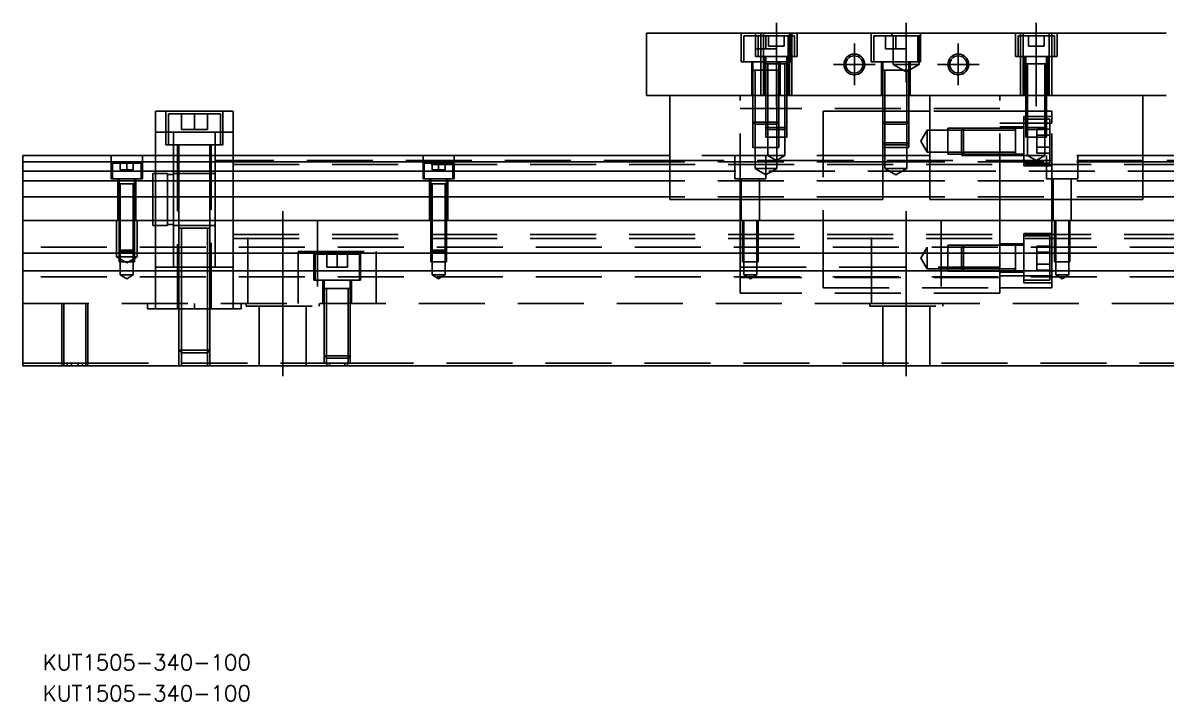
# Model space of a CAD drawing. Extents: x -10 to 548, y -265 to 77.
# Drawn here: x 0 to 220, y -264.6 to -134.1 of the extents above; entities that cross this region are included whole.
import ezdxf

# ---------------------------------------------------------------- set-up
doc = ezdxf.new("R2010")
doc.units = 0
doc.linetypes.add('CENTER', pattern=[50.8, 31.75, -6.35, 6.35, -6.35])
doc.linetypes.add('DASHED', pattern=[19.05, 12.7, -6.35])
doc.layers.get('0').update_dxf_attribs({"linetype": 'CONTINUOUS'})
doc.layers.add('CENTER', color=1, linetype='CENTER')
doc.styles.get("Standard").update_dxf_attribs({"font": 'txt.shx', "height": 3, "bigfont": 'bigfont.shx'})

# ---------------------------------------------------------------- blocks, each defined once
blk = doc.blocks.new('*U2')
at = {"color": 7, "linetype": 'CONTINUOUS'}
blk.add_text('KUT1505-340-100', height=3, dxfattribs=at).set_placement((3.86, -264.63))
blk = doc.blocks.new('*U3')
at = {"color": 7, "linetype": 'CONTINUOUS'}
blk.add_text('KUT1505-340-100', height=3, dxfattribs=at).set_placement((3.86, -258.68))

msp = doc.modelspace()

# ---------------------------------------------------------------- linework, layer by layer
at = {"color": 7, "linetype": 'CONTINUOUS'}
for p, q in [((120, -136.12), (120, -148.12)), ((120, -136.12), (220, -136.12)), ((120, -148.12), (220, -148.12)), ((124.5, -168.12), (124.5, -148.12)), ((165.5, -168.12), (165.5, -148.12)), ((174.5, -168.12), (174.5, -148.12)), ((215.5, -168.12), (215.5, -148.12)), ((25.5, -151.12), (25.5, -159.62)), ((25.5, -151.12), (40.5, -151.12)), ((40.5, -151.12), (40.5, -159.62)), ((124.5, -159.62), (0, -159.62)), ((0, -159.62), (0, -160.872272)), ((174.5, -159.62), (165.5, -159.62)), ((340, -159.62), (215.5, -159.62)), ((0, -160.872272), (0, -162.64668)), ((124.5, -160.872272), (0, -160.872272)), ((0, -162.64668), (124.5, -162.64668)), ((0, -162.64668), (0, -164.543076)), ((174.5, -160.872272), (165.5, -160.872272)), ((165.5, -162.64668), (174.5, -162.64668)), ((340, -160.872272), (215.5, -160.872272)), ((215.5, -162.64668), (340, -162.64668)), ((124.5, -164.543076), (0, -164.543076)), ((0, -164.543076), (0, -167.597372)), ((174.5, -164.543076), (165.5, -164.543076)), ((340, -164.543076), (215.5, -164.543076)), ((0, -167.597372), (0, -172.12)), ((124.5, -167.597372), (0, -167.597372)), ((124.5, -168.12), (165.5, -168.12)), ((174.5, -167.597372), (165.5, -167.597372)), ((174.5, -168.12), (215.5, -168.12)), ((340, -167.597372), (215.5, -167.597372)), ((0, -178.42), (0, -172.12)), ((0, -172.12), (340, -172.12)), ((340, -178.42), (0, -178.42)), ((0, -181.82), (0, -178.42)), ((0, -200.12), (0, -181.82)), ((340, -181.82), (0, -181.82)), ((0, -200.12), (340, -200.12))]:
    msp.add_line(p, q, dxfattribs=at)
at = {"color": 3, "linetype": 'DASHED'}
for p, q in [((138.25, -136.12), (138.25, -141.62)), ((141, -136.12), (141, -140.62)), ((142.000006, -136.12), (142.000006, -136.62)), ((142.5, -136.12), (142.5, -148.12)), ((147.5, -148.12), (147.5, -136.12)), ((147.75, -141.62), (147.75, -136.12)), ((147.999994, -136.62), (147.999994, -136.12)), ((149, -140.62), (149, -136.12)), ((163.25, -136.12), (163.25, -141.62)), ((167.5, -136.62), (167, -136.12)), ((172.5, -136.62), (173, -136.12)), ((172.75, -141.62), (172.75, -136.12)), ((191, -136.12), (191, -140.62)), ((192.000006, -136.12), (192.000006, -136.62)), ((192.5, -136.12), (192.5, -148.12)), ((197.5, -148.12), (197.5, -136.12)), ((197.999994, -136.62), (197.999994, -136.12)), ((199, -140.62), (199, -136.12)), ((141.5, -136.62), (138.75, -136.62)), ((138.75, -136.62), (138.75, -141.62)), ((148.5, -136.62), (141.5, -136.62)), ((141.5, -136.62), (141.5, -140.62)), ((142.000006, -136.62), (142.000006, -140.62)), ((143, -136.62), (143, -139.12)), ((143.5, -136.62), (143.5, -138.62)), ((145, -136.62), (145, -138.62)), ((146.5, -136.62), (146.5, -138.62)), ((147.25, -140.62), (147.25, -136.62)), ((147.999994, -140.62), (147.999994, -136.62)), ((148.5, -140.62), (148.5, -136.62)), ((172.25, -136.62), (163.75, -136.62)), ((163.75, -136.62), (163.75, -141.62)), ((166, -136.62), (166, -139.12)), ((167.5, -136.62), (167.5, -142.12)), ((167.5, -136.62), (172.5, -136.62)), ((168, -136.62), (168, -139.12)), ((170, -136.62), (170, -139.12)), ((172.25, -141.62), (172.25, -136.62)), ((172.5, -142.12), (172.5, -136.62)), ((198.5, -136.62), (191.5, -136.62)), ((191.5, -136.62), (191.5, -140.62)), ((192.000006, -136.62), (192.000006, -140.62)), ((193.5, -136.62), (193.5, -138.62)), ((195, -136.62), (195, -138.62)), ((196.5, -136.62), (196.5, -138.62)), ((197.999994, -140.62), (197.999994, -136.62)), ((198.5, -140.62), (198.5, -136.62)), ((141, -139.12), (143, -139.12)), ((141, -140.62), (149, -140.62)), ((142.000006, -140.62), (142.000006, -148.12)), ((142.75, -140.62), (142.75, -148.12)), ((143, -139.12), (145, -139.12)), ((143, -140.62), (143, -142.02)), ((143.5, -138.62), (145, -138.62)), ((145, -138.62), (146.5, -138.62)), ((145, -138.62), (145, -139.12)), ((147, -142.02), (147, -140.62)), ((147.25, -148.12), (147.25, -140.62)), ((147.999994, -148.12), (147.999994, -140.62)), ((166, -139.12), (168, -139.12)), ((168, -139.12), (170, -139.12)), ((191, -140.62), (199, -140.62)), ((192.000006, -140.62), (192.000006, -148.12)), ((192.75, -140.62), (192.75, -148.12)), ((193, -140.62), (193, -142.02)), ((193.5, -138.62), (195, -138.62)), ((195, -138.62), (196.5, -138.62)), ((197, -142.02), (197, -140.62)), ((197.25, -148.12), (197.25, -140.62)), ((197.999994, -148.12), (197.999994, -140.62)), ((138.25, -141.62), (147.75, -141.62)), ((140.25, -141.62), (140.25, -148.12)), ((140.5, -141.62), (140.5, -143.22)), ((147.000006, -142.02), (142.999994, -142.02)), ((147.000006, -142.02), (142.999994, -142.02)), ((147.000006, -142.02), (142.999994, -142.02)), ((147.000006, -142.02), (142.999994, -142.02)), ((147.000006, -142.02), (142.999994, -142.02)), ((143, -142.015), (143, -142.02)), ((143, -142.02), (143.216462, -142.02)), ((143.216708, -142.02), (143, -142.02)), ((143, -142.02), (143, -148.12)), ((143, -142.02), (143, -142.025)), ((146.783332, -142.02), (143.216708, -142.02)), ((143.35, -142.02), (143.35, -148.12)), ((145.5, -142.02), (145.5, -141.62)), ((145.5, -143.22), (145.5, -142.02)), ((145.75, -148.12), (145.75, -141.62)), ((146.65, -148.12), (146.65, -142.02)), ((147, -142.02), (146.783332, -142.02)), ((146.783538, -142.02), (147, -142.02)), ((147, -142.02), (147, -142.015)), ((147, -148.12), (147, -142.02)), ((147, -142.025), (147, -142.02)), ((163.25, -141.62), (172.75, -141.62)), ((165.25, -141.62), (165.25, -148.12)), ((165.5, -141.62), (165.5, -143.22)), ((172.5, -142.12), (167.5, -142.12)), ((167.5, -142.12), (170, -143.563376)), ((170, -143.563376), (172.5, -142.12)), ((170.5, -143.22), (170.5, -141.62)), ((170.75, -148.12), (170.75, -141.62)), ((197.000006, -142.02), (192.999994, -142.02)), ((197.000006, -142.02), (192.999994, -142.02)), ((197.000006, -142.02), (192.999994, -142.02)), ((193, -142.015), (193, -142.02)), ((193.216708, -142.02), (193, -142.02)), ((193, -142.02), (193, -142.025)), ((193, -142.02), (193, -148.12)), ((196.783332, -142.02), (193.216708, -142.02)), ((193.35, -142.02), (193.35, -148.12)), ((196.65, -148.12), (196.65, -142.02)), ((197, -142.02), (196.783332, -142.02)), ((197, -142.02), (197, -142.015)), ((197, -142.025), (197, -142.02)), ((197, -148.12), (197, -142.02)), ((145.500006, -143.22), (140.499994, -143.22)), ((145.500006, -143.22), (140.499994, -143.22)), ((142.000006, -143.22), (140.499994, -143.22)), ((140.5, -143.215), (140.5, -143.22)), ((140.5, -143.22), (140.757448, -143.22)), ((140.757468, -143.22), (140.5, -143.22)), ((140.5, -143.22), (140.5, -148.12)), ((140.5, -143.22), (140.5, -143.225)), ((141.999766, -143.22), (140.757468, -143.22)), ((140.9, -143.22), (140.9, -148.12)), ((143, -143.22), (141.999766, -143.22)), ((143, -143.22), (142.000006, -143.22)), ((143.35, -143.22), (143, -143.22)), ((143.350064, -143.22), (143, -143.22)), ((145.500006, -143.22), (143.35, -143.22)), ((145.242552, -143.22), (143.350064, -143.22)), ((145.1, -148.12), (145.1, -143.22)), ((145.5, -143.22), (145.242552, -143.22)), ((145.242602, -143.22), (145.5, -143.22)), ((145.5, -143.22), (145.5, -143.215)), ((145.5, -148.12), (145.5, -143.22)), ((145.5, -143.225), (145.5, -143.22)), ((170.500006, -143.22), (165.499994, -143.22)), ((165.5, -143.215), (165.5, -143.22)), ((165.757468, -143.22), (165.5, -143.22)), ((165.5, -143.22), (165.5, -143.225)), ((165.5, -143.22), (165.5, -148.12)), ((170.242552, -143.22), (165.757468, -143.22)), ((165.9, -143.22), (165.9, -148.12)), ((170.1, -148.12), (170.1, -143.22)), ((170.5, -143.22), (170.242552, -143.22)), ((170.5, -143.22), (170.5, -143.215)), ((170.5, -143.225), (170.5, -143.22)), ((170.5, -148.12), (170.5, -143.22)), ((138, -168.12), (138, -148.12)), ((140.5, -148.12), (140.5, -153.22)), ((140.500006, -148.12), (140.500006, -153.220006)), ((140.9, -148.12), (140.9, -153.62)), ((143, -148.12), (143, -154.27)), ((143.000006, -148.12), (143.000002, -154.27)), ((143.35, -148.12), (143.35, -154.62)), ((145.1, -153.62), (145.1, -148.12)), ((145.499994, -153.220006), (145.499994, -148.12)), ((145.5, -153.22), (145.5, -148.12)), ((146.65, -154.62), (146.65, -148.12)), ((146.999998, -154.27), (146.999994, -148.12)), ((147, -154.27), (147, -148.12)), ((165.9, -148.12), (165.9, -153.62)), ((170.1, -153.62), (170.1, -148.12)), ((170.499994, -153.220006), (170.499994, -148.12)), ((170.5, -153.22), (170.5, -148.12)), ((188, -168.12), (188, -148.12)), ((193, -148.12), (193, -154.27)), ((193.000006, -148.12), (193.000006, -154.270006)), ((193.35, -148.12), (193.35, -154.62)), ((196.65, -154.62), (196.65, -148.12)), ((196.999994, -154.270006), (196.999994, -148.12)), ((197, -154.27), (197, -148.12)), ((27.5, -151.12), (27.5, -157.62)), ((38, -151.62), (28, -151.62)), ((28, -151.62), (28, -157.62)), ((30.5, -151.62), (30.5, -154.62)), ((33, -151.62), (33, -154.62)), ((35.5, -151.62), (35.5, -154.62)), ((38, -157.62), (38, -151.62)), ((38.5, -157.62), (38.5, -151.12)), ((188, -150.62), (138, -150.62)), ((154, -151.12), (154, -181.82)), ((165.5, -151.12), (154, -151.12)), ((165.9, -151.12), (165.5, -151.12)), ((170.1, -151.12), (165.9, -151.12)), ((170.5, -151.12), (170.1, -151.12)), ((174.5, -151.12), (170.5, -151.12)), ((188, -151.12), (174.5, -151.12)), ((193, -151.12), (188, -151.12)), ((193.35, -151.12), (193, -151.12)), ((196.65, -151.12), (193.35, -151.12)), ((197, -151.12), (196.65, -151.12)), ((198, -151.12), (197, -151.12)), ((198, -153.423062), (198, -151.12)), ((140.5, -153.22), (143, -153.22)), ((140.5, -153.22), (140.9, -153.62)), ((140.500006, -153.220006), (140.500006, -158.12)), ((143, -153.62), (140.9, -153.62)), ((140.9, -153.62), (140.9, -158.12)), ((143, -153.22), (143.35, -153.22)), ((143.35, -153.62), (143, -153.62)), ((143.35, -153.22), (145.5, -153.22)), ((145.1, -153.62), (143.35, -153.62)), ((145.1, -153.62), (145.5, -153.22)), ((145.1, -158.12), (145.1, -153.62)), ((145.499994, -154.62), (145.499994, -153.220006)), ((165.5, -153.22), (170.5, -153.22)), ((165.5, -153.22), (165.9, -153.62)), ((170.1, -153.62), (165.9, -153.62)), ((165.9, -153.62), (165.9, -158.12)), ((170.1, -153.62), (170.5, -153.22)), ((170.1, -158.12), (170.1, -153.62)), ((170.499994, -158.12), (170.499994, -153.220006)), ((193, -153.423062), (188, -153.423062)), ((192.6, -152.12), (192.6, -161.62)), ((198, -152.12), (192.6, -152.12)), ((193, -152.62), (192.6, -152.62)), ((193.35, -152.62), (193, -152.62)), ((193.35, -153.423062), (193, -153.423062)), ((196.65, -152.62), (193.35, -152.62)), ((196.65, -153.423062), (193.35, -153.423062)), ((197, -152.62), (196.65, -152.62)), ((197, -153.423062), (196.65, -153.423062)), ((197.6, -152.62), (197, -152.62)), ((198, -153.423062), (197, -153.423062)), ((197.6, -161.12), (197.6, -152.62)), ((198, -168.12), (198, -153.423062)), ((29, -155.12), (25.5, -155.12)), ((29, -157.62), (29, -155.12)), ((37, -155.12), (29, -155.12)), ((30.5, -154.62), (33, -154.62)), ((33, -154.62), (35.5, -154.62)), ((37, -157.62), (37, -155.12)), ((40.5, -155.12), (37, -155.12)), ((143, -154.27), (147, -154.27)), ((143, -154.27), (143.35, -154.62)), ((143.000002, -154.27), (143.000006, -156.12)), ((143.000006, -156.12), (146.999994, -156.12)), ((146.65, -154.62), (143.35, -154.62)), ((143.35, -154.62), (143.35, -156.12)), ((143.35, -156.12), (143.35, -159.62)), ((145.499994, -156.12), (145.499994, -154.62)), ((145.499994, -158.12), (145.499994, -156.12)), ((146.65, -154.62), (147, -154.27)), ((146.65, -156.12), (146.65, -154.62)), ((146.65, -159.62), (146.65, -156.12)), ((146.999994, -156.12), (146.999998, -154.27)), ((174, -154.77), (172.787564, -156.87)), ((174, -158.97), (174, -154.77)), ((178, -154.77), (174, -154.77)), ((178, -154.370006), (178, -159.369994)), ((180.999994, -154.370006), (178, -154.370006)), ((180.6, -154.77), (178, -154.77)), ((181, -154.37), (180.6, -154.77)), ((180.6, -158.97), (180.6, -154.77)), ((188, -154.77), (180.6, -154.77)), ((188, -154.370006), (180.999994, -154.370006)), ((181, -154.37), (181, -159.37)), ((188, -154.37), (181, -154.37)), ((192.6, -154.12), (188, -154.12)), ((191.005, -154.37), (188, -154.37)), ((191, -154.77), (188, -154.77)), ((192.6, -154.37), (190.995, -154.37)), ((191, -154.77), (191, -154.369994)), ((191, -156.87), (191, -154.369994)), ((191, -159.370006), (191, -154.369994)), ((191, -154.627468), (191, -154.37)), ((191, -154.37), (191, -154.627448)), ((191, -154.627468), (191, -154.37)), ((191, -156.719954), (191, -154.627468)), ((191, -158.97), (191, -154.77)), ((193, -154.27), (197, -154.27)), ((193, -154.27), (193.35, -154.62)), ((193.000006, -154.270006), (193.000006, -156.12)), ((193.000006, -156.12), (196.999994, -156.12)), ((196.65, -154.62), (193.35, -154.62)), ((193.35, -154.62), (193.35, -156.12)), ((193.35, -156.12), (193.35, -159.62)), ((195.1, -154.560598), (195.1, -155.7153)), ((197.6, -154.560598), (195.1, -154.560598)), ((195.1, -155.7153), (195.1, -158.0247)), ((197.6, -155.7153), (195.1, -155.7153)), ((196.65, -154.62), (197, -154.27)), ((196.65, -156.12), (196.65, -154.62)), ((196.65, -159.62), (196.65, -156.12)), ((196.999994, -156.12), (196.999994, -154.270006)), ((27.5, -157.62), (38.5, -157.62)), ((29, -159.62), (29, -157.62)), ((29.75, -157.62), (29.75, -189.12)), ((30, -157.62), (30, -159.62)), ((36, -159.62), (36, -157.62)), ((36.25, -189.12), (36.25, -157.62)), ((37, -159.62), (37, -157.62)), ((140.500006, -158.12), (145.499994, -158.12)), ((140.9, -158.12), (140.9, -162.12)), ((145.1, -162.12), (145.1, -158.12)), ((165.5, -157.22), (170.5, -157.22)), ((165.5, -157.22), (165.9, -157.62)), ((165.500006, -158.12), (170.499994, -158.12)), ((170.1, -157.62), (165.9, -157.62)), ((165.9, -158.12), (165.9, -162.12)), ((170.1, -157.62), (170.5, -157.22)), ((170.1, -162.12), (170.1, -158.12)), ((172.787564, -156.87), (174, -158.97)), ((191, -159.112552), (191, -156.719954)), ((197.6, -158.0247), (195.1, -158.0247)), ((195.1, -158.0247), (195.1, -159.179402)), ((17, -159.62), (17, -164.12)), ((23, -164.12), (23, -159.62)), ((25.5, -159.62), (25.5, -172.12)), ((29, -168.12), (29, -159.62)), ((30, -159.62), (30, -172.12)), ((36, -172.12), (36, -159.62)), ((37, -168.12), (37, -159.62)), ((40.5, -159.62), (40.5, -172.12)), ((77, -159.62), (77, -164.12)), ((83, -164.12), (83, -159.62)), ((143.35, -159.62), (124.5, -159.62)), ((137, -159.62), (137, -164.12)), ((143, -164.12), (143, -159.62)), ((146.65, -159.62), (143.35, -159.62)), ((143.35, -159.62), (145, -160.572628)), ((145, -160.572628), (146.65, -159.62)), ((165.5, -159.62), (146.65, -159.62)), ((174, -158.97), (178, -158.97)), ((193.35, -159.62), (174.5, -159.62)), ((178, -158.97), (180.6, -158.97)), ((178, -159.369994), (181, -159.369994)), ((180.6, -158.97), (188, -158.97)), ((180.6, -158.97), (181, -159.37)), ((180.6, -158.97), (188, -158.97)), ((181, -159.369994), (188, -159.369994)), ((181, -159.37), (188, -159.369998)), ((188, -158.97), (191, -158.97)), ((188, -159.369998), (191.005, -159.37)), ((190.995, -159.37), (192.6, -159.37)), ((191, -159.370006), (191, -158.97)), ((191, -159.37), (191, -159.112552)), ((196.65, -159.62), (193.35, -159.62)), ((193.35, -159.62), (195, -160.572628)), ((195, -160.572628), (196.65, -159.62)), ((197.6, -159.179402), (195.1, -159.179402)), ((215.5, -159.62), (196.65, -159.62)), ((197, -159.62), (197, -164.12)), ((203, -164.12), (203, -159.62)), ((22.75, -161.12), (17.25, -161.12)), ((17.25, -161.12), (17.25, -164.12)), ((18.75, -161.12), (18.75, -162.42)), ((18.75, -162.42), (20, -162.42)), ((20, -161.12), (20, -162.42)), ((20, -162.42), (21.25, -162.42)), ((21.25, -161.12), (21.25, -162.42)), ((22.75, -164.12), (22.75, -161.12)), ((40.5, -160.62), (37, -160.62)), ((124.5, -160.62), (40.5, -160.62)), ((40.5, -161.37), (289.995, -161.37)), ((82.75, -161.12), (77.25, -161.12)), ((77.25, -161.12), (77.25, -164.12)), ((78.75, -161.12), (78.75, -162.42)), ((78.75, -162.42), (80, -162.42)), ((80, -161.12), (80, -162.42)), ((80, -162.42), (81.25, -162.42)), ((81.25, -161.12), (81.25, -162.42)), ((82.75, -164.12), (82.75, -161.12)), ((154, -160.62), (124.5, -160.62)), ((165.5, -160.872272), (124.5, -160.872272)), ((124.5, -162.64668), (165.5, -162.64668)), ((145.1, -162.12), (140.9, -162.12)), ((140.9, -162.12), (143, -163.332436)), ((143, -163.332436), (145.1, -162.12)), ((198, -160.62), (154, -160.62)), ((170.1, -162.12), (165.9, -162.12)), ((165.9, -162.12), (168, -163.332436)), ((168, -163.332436), (170.1, -162.12)), ((215.5, -160.872272), (174.5, -160.872272)), ((174.5, -162.64668), (215.5, -162.64668)), ((192.6, -161.12), (197.6, -161.12)), ((192.6, -161.62), (198, -161.62)), ((215.5, -160.62), (198, -160.62)), ((290.005, -160.62), (215.5, -160.62)), ((17, -164.12), (23, -164.12)), ((18.25, -164.12), (18.25, -172.12)), ((18.5, -164.12), (18.5, -165.12)), ((21.5, -165.12), (21.5, -164.12)), ((21.75, -172.12), (21.75, -164.12)), ((25, -168.12), (25, -163.12)), ((25.5, -163.12), (25, -163.12)), ((27.85, -163.12), (25.5, -163.12)), ((27.85, -168.12), (27.85, -163.12)), ((29, -163.32), (27.85, -163.32)), ((30, -163.12), (29, -163.12)), ((36, -163.12), (30, -163.12)), ((37, -163.12), (36, -163.12)), ((77, -164.12), (83, -164.12)), ((78.25, -164.12), (78.25, -172.12)), ((78.5, -164.12), (78.5, -165.12)), ((81.5, -165.12), (81.5, -164.12)), ((81.75, -172.12), (81.75, -164.12)), ((165.5, -164.543076), (124.5, -164.543076)), ((137, -164.12), (143, -164.12)), ((138.25, -164.12), (138.25, -172.12)), ((141.75, -172.12), (141.75, -164.12)), ((215.5, -164.543076), (174.5, -164.543076)), ((197, -164.12), (203, -164.12)), ((198.25, -164.12), (198.25, -172.12)), ((201.75, -172.12), (201.75, -164.12)), ((19.998804, -165.12), (18.499994, -165.12)), ((21.500006, -165.12), (18.499994, -165.12)), ((18.5, -165.115), (18.5, -165.12)), ((18.624678, -165.12), (18.5, -165.12)), ((18.5, -165.12), (18.5, -165.125)), ((18.5, -165.12), (18.5, -172.12)), ((19.998804, -165.12), (18.624678, -165.12)), ((18.75, -165.12), (18.75, -172.12)), ((21.500006, -165.12), (19.998804, -165.12)), ((21.37533, -165.12), (19.998804, -165.12)), ((21.25, -172.12), (21.25, -165.12)), ((21.5, -165.12), (21.37533, -165.12)), ((21.5, -165.12), (21.5, -165.115)), ((21.5, -165.125), (21.5, -165.12)), ((21.5, -172.12), (21.5, -165.12)), ((79.998804, -165.12), (78.499994, -165.12)), ((81.500006, -165.12), (78.499994, -165.12)), ((78.5, -165.115), (78.5, -165.12)), ((78.624678, -165.12), (78.5, -165.12)), ((78.5, -165.12), (78.5, -165.125)), ((78.5, -165.12), (78.5, -172.12)), ((79.998804, -165.12), (78.624678, -165.12)), ((78.75, -165.12), (78.75, -172.12)), ((81.500006, -165.12), (79.998804, -165.12)), ((81.37533, -165.12), (79.998804, -165.12)), ((81.25, -172.12), (81.25, -165.12)), ((81.5, -165.12), (81.37533, -165.12)), ((81.5, -165.12), (81.5, -165.115)), ((81.5, -165.125), (81.5, -165.12)), ((81.5, -172.12), (81.5, -165.12)), ((25, -172.12), (25, -168.12)), ((27.85, -172.12), (27.85, -168.12)), ((29, -172.12), (29, -168.12)), ((37, -172.12), (37, -168.12)), ((165.5, -167.597372), (124.5, -167.597372)), ((138, -172.12), (138, -168.12)), ((215.5, -167.597372), (174.5, -167.597372)), ((188, -172.12), (188, -168.12)), ((198, -172.12), (198, -168.12)), ((18, -172.12), (18, -179.12)), ((18.5, -172.12), (18.5, -177.87)), ((18.500006, -172.12), (18.500002, -177.87)), ((18.75, -172.12), (18.75, -178.12)), ((21.25, -178.12), (21.25, -172.12)), ((21.499998, -177.87), (21.499994, -172.12)), ((21.5, -177.87), (21.5, -172.12)), ((22, -179.12), (22, -172.12)), ((25, -173.12), (25, -172.12)), ((25, -173.12), (25.5, -173.12)), ((25.5, -172.12), (25.5, -178.42)), ((25.5, -173.12), (27.85, -173.12)), ((27.85, -173.12), (27.85, -172.12)), ((27.85, -172.92), (29, -172.92)), ((29, -178.42), (29, -172.12)), ((29, -173.12), (30, -173.12)), ((36.000006, -173.62), (29.999994, -173.62)), ((36.000006, -173.62), (29.999994, -173.62)), ((36.000006, -173.62), (29.999994, -173.62)), ((30, -172.12), (30, -173.62)), ((30, -173.12), (36, -173.12)), ((30, -173.615), (30, -173.62)), ((30, -173.62), (30.34965, -173.62)), ((30.349602, -173.62), (30, -173.62)), ((30, -173.62), (30, -178.42)), ((30, -173.62), (30, -173.625)), ((35.65035, -173.62), (30.349602, -173.62)), ((30.5, -173.62), (30.5, -178.42)), ((35.5, -178.42), (35.5, -173.62)), ((35.650204, -173.62), (36, -173.62)), ((36, -173.62), (35.65035, -173.62)), ((36, -173.62), (36, -172.12)), ((36, -173.12), (37, -173.12)), ((36, -173.62), (36, -173.615)), ((36, -178.42), (36, -173.62)), ((36, -173.625), (36, -173.62)), ((37, -178.42), (37, -172.12)), ((40.5, -172.12), (40.5, -178.42)), ((43.291796, -188.12), (43.291796, -172.12)), ((56.708204, -172.12), (56.708204, -188.12)), ((78.5, -172.12), (78.5, -177.87)), ((78.500006, -172.12), (78.500002, -177.87)), ((78.75, -172.12), (78.75, -178.12)), ((81.25, -178.12), (81.25, -172.12)), ((81.499998, -177.87), (81.499994, -172.12)), ((81.5, -177.87), (81.5, -172.12)), ((138, -178.42), (138, -172.12)), ((138.500006, -172.12), (138.500006, -178.42)), ((138.75, -172.12), (138.75, -180.12)), ((141.25, -180.12), (141.25, -172.12)), ((141.499994, -178.42), (141.499994, -172.12)), ((163.291796, -188.12), (163.291796, -172.12)), ((176.708204, -172.12), (176.708204, -188.12)), ((188, -178.42), (188, -172.12)), ((198, -178.42), (198, -172.12)), ((198.500006, -172.12), (198.500006, -178.42)), ((198.75, -172.12), (198.75, -180.12)), ((201.25, -180.12), (201.25, -172.12)), ((201.499994, -178.42), (201.499994, -172.12)), ((40.5, -174.87), (289.995, -174.87)), ((40.5, -175.62), (289.995, -175.62)), ((192.6, -174.62), (192.6, -184.12)), ((198, -174.62), (192.6, -174.62)), ((197.6, -175.12), (192.6, -175.12)), ((197.6, -178.42), (197.6, -175.12)), ((340, -177.27), (0, -177.27)), ((18.5, -177.87), (21.5, -177.87)), ((18.5, -177.87), (18.75, -178.12)), ((18.500002, -177.87), (18.500006, -178.42)), ((21.25, -178.12), (18.75, -178.12)), ((18.75, -178.12), (18.75, -180.12)), ((21.25, -178.12), (21.5, -177.87)), ((21.25, -180.12), (21.25, -178.12)), ((21.499994, -178.42), (21.499998, -177.87)), ((53, -178.12), (68, -178.12)), ((53, -178.12), (53, -178.42)), ((56, -178.12), (56, -183.62)), ((65, -183.62), (65, -178.12)), ((68, -178.12), (68, -178.42)), ((78.5, -177.87), (81.5, -177.87)), ((78.5, -177.87), (78.75, -178.12)), ((78.500002, -177.87), (78.500006, -178.42)), ((81.25, -178.12), (78.75, -178.12)), ((78.75, -178.12), (78.75, -180.12)), ((81.25, -178.12), (81.5, -177.87)), ((81.25, -180.12), (81.25, -178.12)), ((81.499994, -178.42), (81.499998, -177.87)), ((174, -177.27), (172.787564, -179.37)), ((174, -181.47), (174, -177.27)), ((181, -176.870002), (178, -176.870006)), ((178, -176.870006), (178, -181.82)), ((181, -176.87), (180.6, -177.27)), ((180.6, -181.47), (180.6, -177.27)), ((181, -176.87), (181, -181.82)), ((188, -176.87), (181, -176.87)), ((188, -176.870006), (181, -176.870002)), ((192.6, -176.62), (188, -176.62)), ((191.005, -176.87), (188, -176.87)), ((192.6, -176.87), (190.995, -176.87)), ((191, -179.37), (191, -176.869994)), ((191, -181.870006), (191, -176.869994)), ((191, -177.27), (191, -176.869994)), ((191, -176.87), (191, -177.127448)), ((191, -177.127468), (191, -176.87)), ((191, -177.127468), (191, -176.87)), ((191, -178.41994), (191, -177.127468)), ((191, -178.42), (191, -177.27)), ((195.1, -177.060598), (195.1, -178.2153)), ((197.6, -177.060598), (195.1, -177.060598)), ((22, -179.12), (18, -179.12)), ((18, -179.12), (20, -180.2747)), ((18.500006, -178.42), (18.500006, -180.12)), ((18.500006, -180.12), (21.499994, -180.12)), ((18.75, -180.12), (18.75, -182.62)), ((20, -180.2747), (22, -179.12)), ((21.25, -182.62), (21.25, -180.12)), ((21.499994, -180.12), (21.499994, -178.42)), ((25.5, -178.42), (25.5, -181.82)), ((29, -181.12), (29, -178.42)), ((30, -178.42), (30, -181.82)), ((30.5, -178.42), (30.5, -181.82)), ((35.5, -181.82), (35.5, -178.42)), ((36, -181.82), (36, -178.42)), ((37, -181.12), (37, -178.42)), ((40.5, -178.42), (40.5, -181.82)), ((53, -178.42), (53, -181.82)), ((64.75, -178.62), (56.25, -178.62)), ((56.25, -178.62), (56.25, -181.82)), ((58.5, -178.62), (58.5, -181.12)), ((60.5, -178.62), (60.5, -181.12)), ((62.5, -178.62), (62.5, -181.12)), ((64.75, -181.82), (64.75, -178.62)), ((68, -178.42), (68, -181.82)), ((78.500006, -178.42), (78.500006, -180.12)), ((78.500006, -180.12), (81.499994, -180.12)), ((78.75, -180.12), (78.75, -182.62)), ((81.25, -182.62), (81.25, -180.12)), ((81.499994, -180.12), (81.499994, -178.42)), ((138, -181.12), (138, -178.42)), ((138.500006, -178.42), (138.500006, -180.12)), ((138.500006, -180.12), (141.499994, -180.12)), ((138.75, -180.12), (138.75, -182.62)), ((141.25, -182.62), (141.25, -180.12)), ((141.499994, -180.12), (141.499994, -178.42)), ((172.787564, -179.37), (174, -181.47)), ((188, -181.12), (188, -178.42)), ((191, -179.219954), (191, -178.41994)), ((191, -181.47), (191, -178.42)), ((191, -181.612552), (191, -179.219954)), ((195.1, -178.2153), (195.1, -180.5247)), ((197.6, -178.2153), (195.1, -178.2153)), ((197.6, -181.82), (197.6, -178.42)), ((198, -181.82), (198, -178.42)), ((198.500006, -178.42), (198.500006, -180.12)), ((198.500006, -180.12), (201.499994, -180.12)), ((198.75, -180.12), (198.75, -182.62)), ((201.25, -182.62), (201.25, -180.12)), ((201.499994, -180.12), (201.499994, -178.42)), ((25.5, -181.12), (29, -181.12)), ((25.5, -181.82), (25.5, -189.12)), ((29, -181.12), (30, -181.12)), ((30, -181.12), (30.5, -181.12)), ((30, -181.82), (30, -189.12)), ((30.5, -181.12), (35.5, -181.12)), ((30.5, -181.82), (30.5, -189.12)), ((35.5, -181.12), (36, -181.12)), ((35.5, -189.12), (35.5, -181.82)), ((36, -181.12), (37, -181.12)), ((36, -189.12), (36, -181.82)), ((37, -181.12), (40.5, -181.12)), ((40.5, -181.82), (40.5, -189.12)), ((53, -181.82), (53, -188.12)), ((56.25, -181.82), (56.25, -183.62)), ((58.5, -181.12), (60.5, -181.12)), ((60.5, -181.12), (62.5, -181.12)), ((64.75, -183.62), (64.75, -181.82)), ((68, -181.82), (68, -188.12)), ((138, -181.12), (188, -181.12)), ((138, -181.82), (138, -181.12)), ((138, -186.12), (138, -181.82)), ((154, -181.82), (154, -185.12)), ((174, -181.47), (178, -181.47)), ((178, -181.47), (180.6, -181.47)), ((178, -181.82), (178, -181.869994)), ((178, -181.869994), (181, -181.869998)), ((180.6, -181.47), (188, -181.47)), ((180.6, -181.47), (180.95, -181.82)), ((180.95, -181.82), (181, -181.87)), ((181, -181.82), (181, -181.87)), ((181, -181.869998), (188, -181.869994)), ((181, -181.87), (188, -181.87)), ((188, -181.12), (188, -181.82)), ((188, -181.47), (191, -181.47)), ((188, -181.82), (188, -186.12)), ((188, -181.87), (191, -181.87)), ((188, -182.12), (192.6, -182.12)), ((190.995, -181.87), (191, -181.87)), ((191, -181.82), (191, -181.47)), ((191, -181.82059), (191, -181.612552)), ((191, -181.870006), (191, -181.82)), ((191, -181.87), (191, -181.82059)), ((191, -181.87), (192.6, -181.87)), ((191, -181.87), (191.005, -181.87)), ((195.1, -180.5247), (195.1, -181.679402)), ((197.6, -180.5247), (195.1, -180.5247)), ((197.6, -181.679402), (195.1, -181.679402)), ((197.6, -183.62), (197.6, -181.82)), ((198, -182.816938), (198, -181.82)), ((340, -182.97), (0, -182.97)), ((21.25, -182.62), (18.75, -182.62)), ((18.75, -182.62), (20, -183.341688)), ((20, -183.341688), (21.25, -182.62)), ((56, -183.62), (65, -183.62)), ((57.75, -183.62), (57.75, -188.12)), ((58, -183.62), (58, -185.22)), ((63, -185.22), (63, -183.62)), ((63.25, -188.12), (63.25, -183.62)), ((81.25, -182.62), (78.75, -182.62)), ((78.75, -182.62), (80, -183.341688)), ((80, -183.341688), (81.25, -182.62)), ((188, -183.128332), (138, -183.128332)), ((141.25, -182.62), (138.75, -182.62)), ((138.75, -182.62), (140, -183.341688)), ((140, -183.341688), (141.25, -182.62)), ((198, -182.816938), (188, -182.816938)), ((192.6, -183.62), (197.6, -183.62)), ((192.6, -184.12), (198, -184.12)), ((198, -185.12), (198, -182.816938)), ((201.25, -182.62), (198.75, -182.62)), ((198.75, -182.62), (200, -183.341688)), ((200, -183.341688), (201.25, -182.62)), ((63.000006, -185.22), (57.999994, -185.22)), ((63.000006, -185.22), (57.999994, -185.22)), ((58, -185.215), (58, -185.22)), ((58, -185.22), (58.257448, -185.22)), ((58.257468, -185.22), (58, -185.22)), ((58, -185.22), (58, -188.12)), ((58, -185.22), (58, -185.225)), ((62.742552, -185.22), (58.257468, -185.22)), ((58.4, -185.22), (58.4, -188.12)), ((62.6, -188.12), (62.6, -185.22)), ((63, -185.22), (62.742552, -185.22)), ((62.742602, -185.22), (63, -185.22)), ((63, -185.22), (63, -185.215)), ((63, -188.12), (63, -185.22)), ((63, -185.225), (63, -185.22)), ((188, -186.12), (138, -186.12)), ((154, -185.12), (188, -185.12)), ((198, -185.12), (188, -185.12)), ((0, -188.12), (340, -188.12)), ((7.500006, -188.12), (7.500006, -200.12)), ((7.9, -188.12), (12.1, -188.12)), ((7.9, -188.12), (7.9, -200.12)), ((12.1, -200.12), (12.1, -188.12)), ((12.499994, -200.12), (12.499994, -188.12)), ((24, -188.12), (24, -189.12)), ((24, -189.12), (33, -189.12)), ((30, -189.12), (30, -197.12)), ((30.000006, -189.12), (30.000006, -197.120006)), ((30.5, -189.12), (30.5, -197.62)), ((33, -188.12), (33, -189.12)), ((33, -189.12), (33, -188.12)), ((33, -189.12), (42, -189.12)), ((35.5, -197.62), (35.5, -189.12)), ((35.999994, -197.120006), (35.999994, -189.12)), ((36, -197.12), (36, -189.12)), ((42, -189.12), (42, -188.12)), ((43, -188.12), (43, -188.62)), ((43, -188.62), (57, -188.62)), ((45.5, -188.62), (45.5, -200.12)), ((54.5, -200.12), (54.5, -188.62)), ((57, -188.62), (57, -188.12)), ((58, -188.12), (58, -198.22)), ((58.000006, -188.12), (58.000006, -198.220006)), ((58.4, -188.12), (58.4, -198.62)), ((62.6, -198.62), (62.6, -188.12)), ((62.999994, -198.220006), (62.999994, -188.12)), ((63, -198.22), (63, -188.12)), ((163, -188.12), (163, -188.62)), ((163, -188.62), (177, -188.62)), ((163.291796, -188.12), (176.708204, -188.12)), ((165.5, -188.62), (165.5, -200.12)), ((174.5, -200.12), (174.5, -188.62)), ((177, -188.62), (177, -188.12)), ((30, -197.12), (36, -197.12)), ((30, -197.12), (30.5, -197.62)), ((30.000006, -197.120006), (30.000006, -200.12)), ((35.5, -197.62), (30.5, -197.62)), ((30.5, -197.62), (30.5, -200.12)), ((35.5, -197.62), (36, -197.12)), ((35.5, -200.12), (35.5, -197.62)), ((35.999994, -200.12), (35.999994, -197.120006)), ((0, -199.62), (8.500008, -199.62)), ((9.359688, -199.62), (8.500008, -199.62)), ((8.500008, -200.12), (8.500008, -199.62)), ((8.500008, -199.62), (9.359688, -199.62)), ((9.359688, -199.62), (10.640312, -199.62)), ((9.359688, -199.62), (9.359688, -200.12)), ((11.499992, -199.62), (10.640312, -199.62)), ((10.640312, -200.12), (10.640312, -199.62)), ((10.640312, -199.62), (11.499992, -199.62)), ((11.499992, -199.62), (11.499992, -200.12)), ((11.499992, -199.62), (58.500006, -199.62)), ((58, -198.22), (63, -198.22)), ((58, -198.22), (58.4, -198.62)), ((58.000006, -198.220006), (58.000006, -199.62)), ((58.500006, -199.62), (58.000006, -199.62)), ((62.6, -198.62), (58.4, -198.62)), ((58.4, -198.62), (58.4, -199.62)), ((58.500006, -200.12), (58.500006, -199.62)), ((58.500006, -199.62), (59.030306, -199.62)), ((59.030306, -199.62), (61.969694, -199.62)), ((59.030306, -199.62), (59.030306, -200.12)), ((61.969694, -200.12), (61.969694, -199.62)), ((61.969694, -199.62), (62.499994, -199.62)), ((62.999994, -199.62), (62.499994, -199.62)), ((62.499994, -199.62), (62.499994, -200.12)), ((62.499994, -199.62), (340, -199.62)), ((62.6, -198.62), (63, -198.22)), ((62.6, -199.62), (62.6, -198.62)), ((62.999994, -199.62), (62.999994, -198.220006))]:
    msp.add_line(p, q, dxfattribs=at)
at = {"color": 3, "linetype": 'CONTINUOUS'}
for centre in [(160, -142.12), (180, -142.12)]:
    msp.add_circle(centre, 2, dxfattribs=at)
at = {"color": 7, "linetype": 'CONTINUOUS'}
for centre in [(160, -142.12), (180, -142.12)]:
    msp.add_circle(centre, 1.65, dxfattribs=at)
at = {"layer": 'CENTER', "color": 1, "linetype": 'CENTER'}
for p, q in [((145, -134.12), (145, -150.12)), ((170, -134.12), (170, -145.563376)), ((195, -134.12), (195, -150.12)), ((160, -146.12), (160, -138.12)), ((180, -146.12), (180, -138.12)), ((156, -142.12), (164, -142.12)), ((176, -142.12), (184, -142.12)), ((50, -202.12), (50, -170.12)), ((170, -202.12), (170, -170.12))]:
    msp.add_line(p, q, dxfattribs=at)

# ---------------------------------------------------------------- block references
at = {"color": 7, "linetype": 'CONTINUOUS'}
for name in ['*U3', '*U2']:
    msp.add_blockref(name, (0, 0), dxfattribs=at)

doc.saveas('drawing.dxf')
